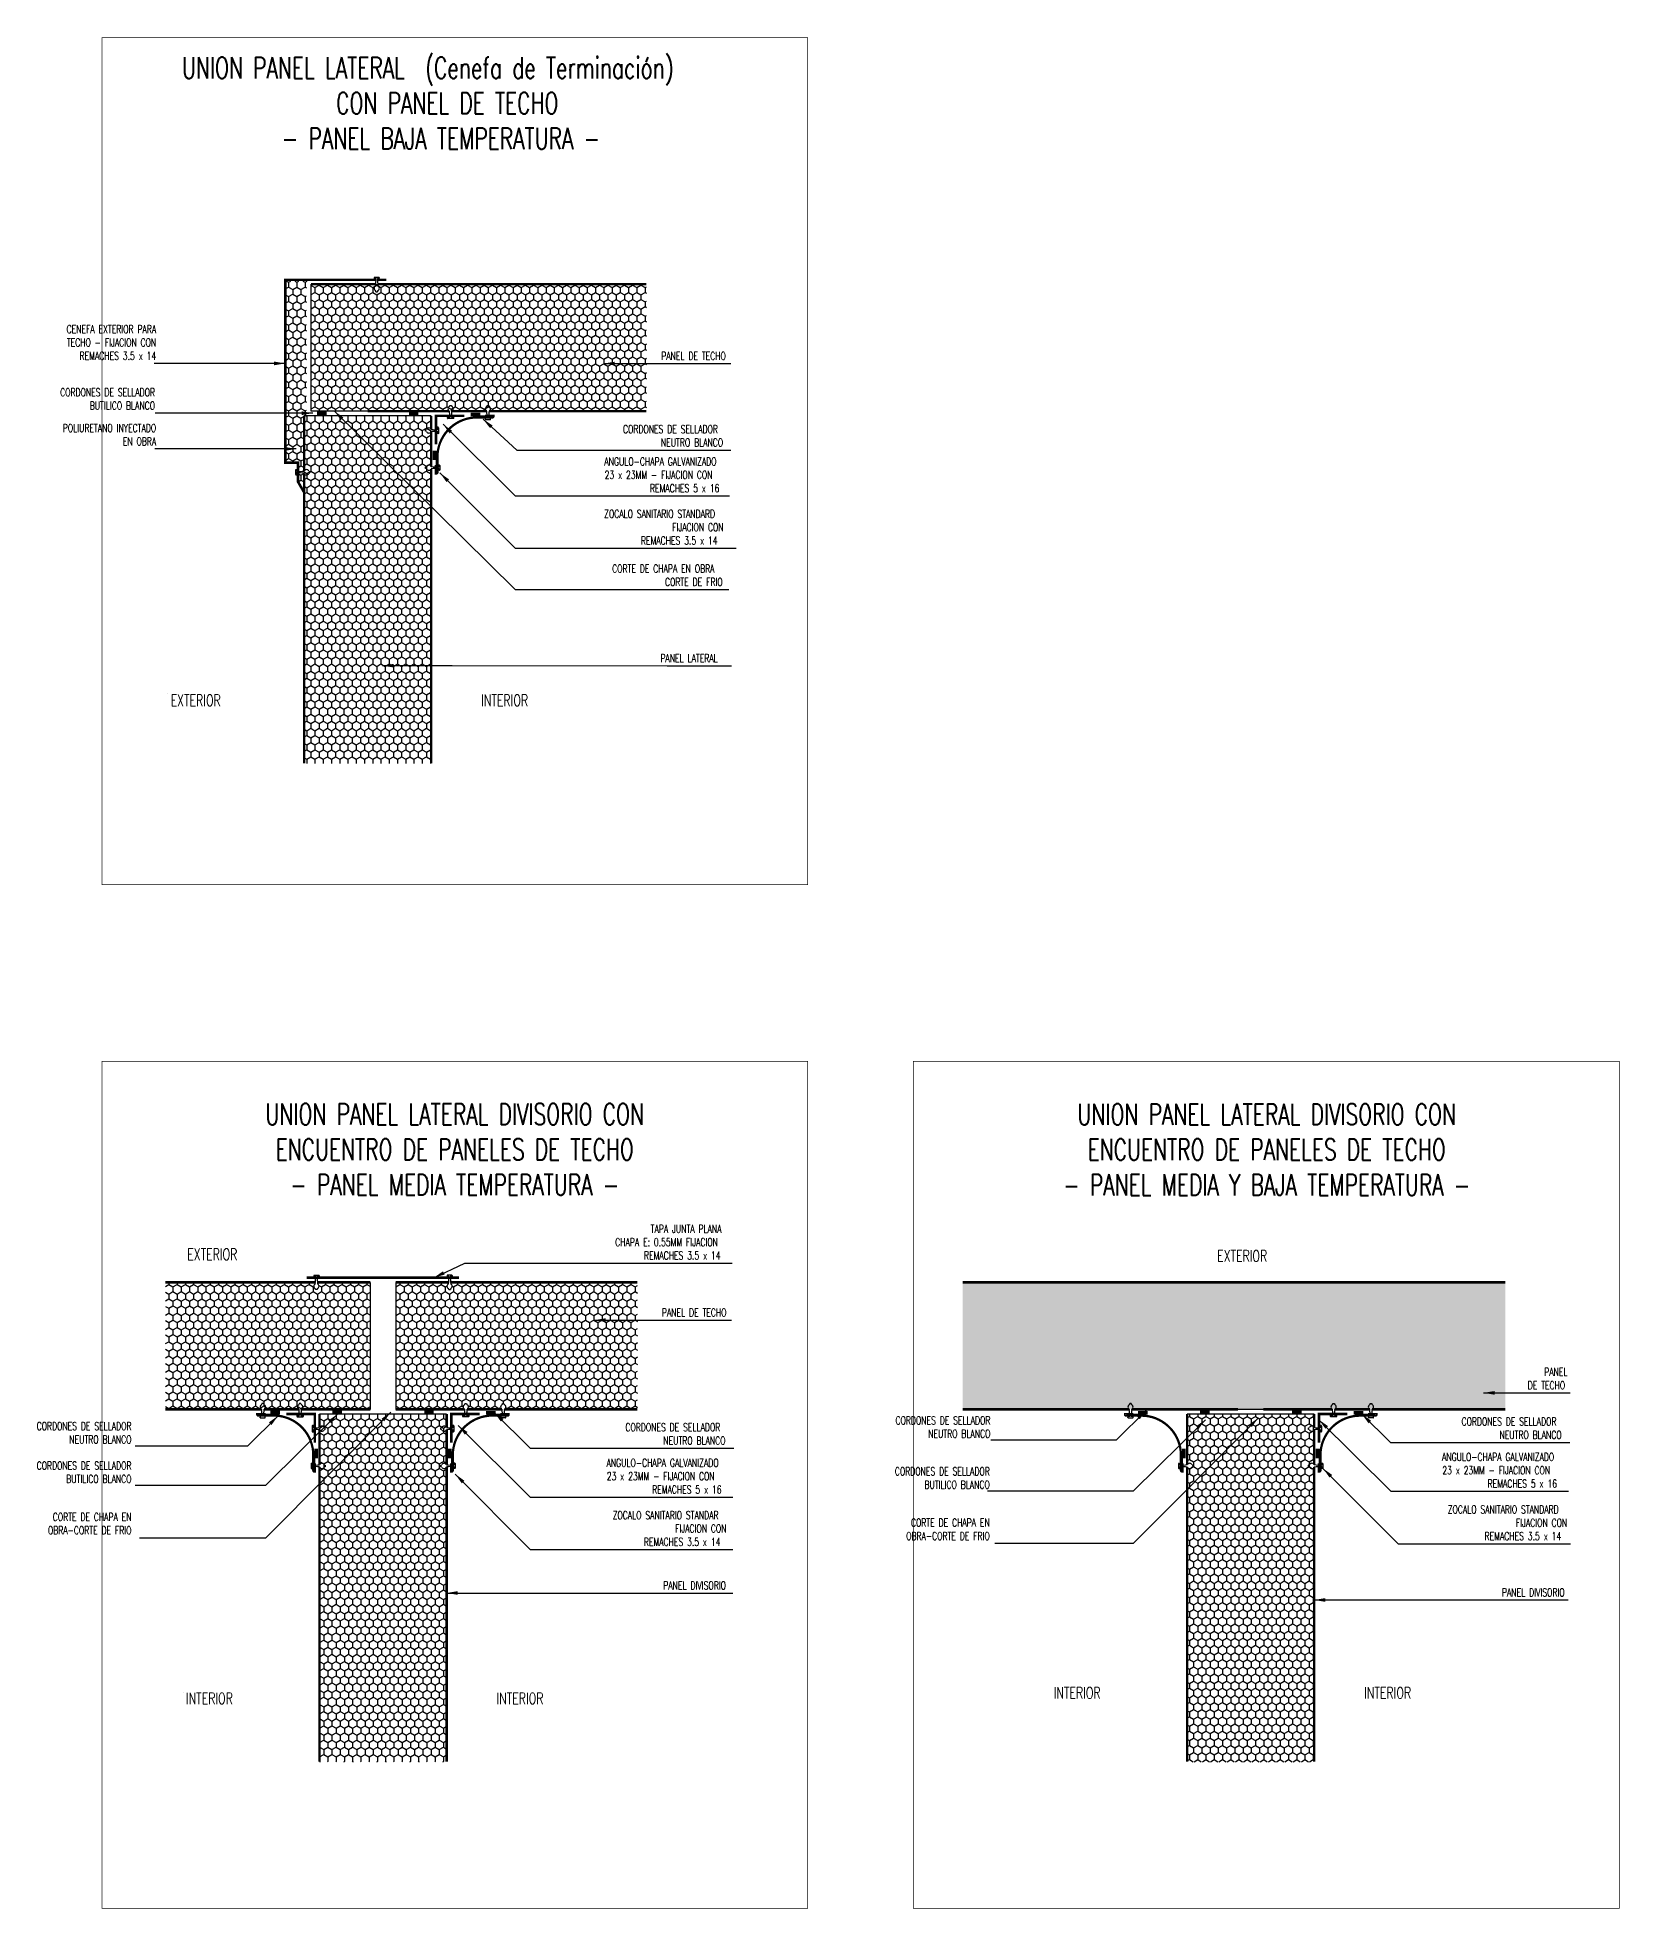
# Model space of a CAD drawing. Header units: millimetres. Extents: x -579 to 213, y -67 to 509.
# Drawn here: x -463.3 to -239.2, y -46.6 to 218.5 of the extents above; entities that cross this region are included whole.
import ezdxf

# ---------------------------------------------------------------- set-up
doc = ezdxf.new("R2010")
doc.units = ezdxf.units.MM
doc.header["$LTSCALE"] = 0.1
for name, color, linetype in [('D-01', 1, 'Continuous'), ('D-CUADRO', 252, 'Continuous'), ('D-GRIS', 252, 'Continuous'), ('D-TXT', 7, 'Continuous'), ('DC-AUXILIAR', 8, 'Continuous'), ('DC-TEXTO', 7, 'Continuous'), ('DC-VISTAS', 7, 'Continuous')]:
    doc.layers.add(name, color=color, linetype=linetype)
doc.styles.add('ROMANS', font='romans.shx', dxfattribs={"width": 0.7})
doc.dimstyles.new('FLECHAS-DET-1-5', dxfattribs={"dimscale": 0.035, "dimtxt": 180, "dimasz": 250, "dimexe": 50, "dimexo": 200, "dimgap": 80, "dimtad": 1, "dimdec": 3, "dimzin": 0, "dimdsep": 46, "dimtxsty": 'ROMANS', "dimblk1": 'OBLIQUE', "dimblk2": 'OBLIQUE', "dimsah": 1, "dimcen": 0.09, "dimdle": 20, "dimclrd": 256, "dimclre": 8, "dimclrt": 7, "dimadec": 0, "dimazin": 0, "dimtfac": 1, "dimtdec": 3, "dimtmove": 1, "dimatfit": 1, "dimfxl": 1, "dimtolj": 1, "dimtzin": 0, "dimarcsym": 0})
pattern_1 = [(270, (-3422.207, -568.2186), (3.2475952, -5.625), [3.75, -7.5]), (30, (-3422.207, -568.2186), (3.2475953, 5.625), [3.75, -7.5]), (330, (-3422.207, -568.2186), (6.4951905, -1e-08), [-7.5, 3.75])]
pattern_2 = [(270, (-1793.7957, -619.8055), (3.2475952, -5.625), [3.75, -7.5]), (30, (-1793.7957, -619.8055), (3.2475953, 5.625), [3.75, -7.5]), (330, (-1793.7957, -619.8055), (6.4951905, -1e-08), [-7.5, 3.75])]

# ---------------------------------------------------------------- blocks, each defined once
blk = doc.blocks.new('_OBLIQUE')
at = {"color": 0, "linetype": 'ByBlock'}
blk.add_line((-0.5, -0.5), (0.5, 0.5), dxfattribs=at)
blk = doc.blocks.new('DET 13')
at = {"layer": 'D-GRIS'}
h = blk.add_hatch(dxfattribs=at)
h.set_pattern_fill('HONEY', color=256, scale=30, angle=-90, style=0)
h.set_pattern_definition([(270, (-3965.5377, -581.931), (3.2475952, -5.625), [3.75, -7.5]), (30, (-3965.5377, -581.931), (3.2475953, 5.625), [3.75, -7.5]), (330, (-3965.5377, -581.931), (6.4951905, -1e-08), [-7.5, 3.75])])
h.paths.add_polyline_path([(426.3, -112.8), (-0.8, -112.8), (-0.8, -212.8), (426.3, -212.8)])
h = blk.add_hatch(dxfattribs=at)
h.set_pattern_fill('HONEY', color=256, scale=30, angle=-90, style=0)
h.set_pattern_definition([(270, (-1771.197, -621.572), (3.247595, -5.625), [3.75, -7.5]), (30, (-1771.197, -621.572), (3.2475953, 5.625), [3.75, -7.5]), (330, (-1771.197, -621.572), (6.4951905, -1e-08), [-7.5, 3.75])])
h.paths.add_polyline_path([(175.9, -490.1), (275.9, -490.1), (275.9, -216.5), (175.9, -216.5)])
at = {"layer": 'D-01'}
for p, q in [((275.9, -216.5), (175.9, -216.5)), ((235.9, -212.8), (215.9, -212.8))]:
    blk.add_line(p, q, dxfattribs=at)
for points, const_width in [([(422.4, -112.8), (-0.8, -112.8)], 2), ([(343.9, -112.8), (235.9, -112.8)], 2), ([(235.9, -112.8), (426.3, -112.8)], 2), ([(-0.8, -212.8), (130.4, -212.8)], 2), ([(132.2, -212.8), (215.9, -212.8)], 2), ([(144.9, -215.5), (137.3, -215.5)], 3), ([(175.9, -216.5), (175.9, -256.4)], 2), ([(186, -215), (193.5, -215)], 3), ([(290.2, -212.8), (235.9, -212.8)], 2), ([(265.9, -215), (258.3, -215)], 3), ([(275.9, -227), (275.9, -216.5)], 2), ([(302, -216.5), (279.6, -216.5), (279.6, -238.9)], 2), ([(319.7, -212.8), (292.1, -212.8)], 2), ([(307, -215.5), (314.6, -215.5)], 3), ([(426.3, -212.8), (321.5, -212.8)], 2), ([(275.9, -256.4), (275.9, -228.9)], 2), ([(173.3, -243.7), (173.3, -251.3)], 3), ([(278.6, -243.7), (278.6, -251.3)], 3), ([(175.9, -258.2), (175.9, -490.1)], 2), ([(275.9, -490.1), (275.9, -258.2)], 2)]:
    blk.add_lwpolyline(points, dxfattribs=dict(at, const_width=const_width))
at = {"layer": 'D-01', "const_width": 1.8}
for points in [[(171, -250.1), (171.6, -250.1), (171.6, -256.1), (172.2, -256.1), (172.2, -261.7), (171.9, -261.7, -0.414214), (171, -260.9), (171, -248.9, 0.414214), (139.8, -217.7), (127.8, -217.7, -0.414214), (127, -216.8), (127, -216.5), (132.6, -216.5), (132.6, -217.1), (138.6, -217.1), (138.6, -217.7)], [(280.8, -250.1), (280.2, -250.1), (280.2, -256.1), (279.6, -256.1), (279.6, -261.7), (280, -261.7, 0.414214), (280.8, -260.9), (280.8, -248.9, -0.414214), (312, -217.7), (324.1, -217.7, 0.414214), (324.9, -216.8), (324.9, -216.5), (319.2, -216.5), (319.2, -217.1), (313.2, -217.1), (313.2, -217.7)]]:
    blk.add_lwpolyline(points, format="xyb", dxfattribs=at)
at = {"layer": 'D-GRIS'}
for p, q in [((129.3, -219.3), (129.3, -218.8)), ((129.5, -218), (130.8, -218)), ((129.5, -219.5), (133.1, -219.5)), ((131.9, -208.2), (130.7, -208.2)), ((130.8, -217.5), (130.8, -218)), ((131.8, -217.5), (131.8, -218)), ((131.8, -218), (133.1, -218)), ((133.3, -219.3), (133.3, -218.8)), ((288.6, -218.3), (288.6, -217.7)), ((290.5, -217.5), (288.9, -217.5)), ((293.4, -218.6), (288.9, -218.6)), ((290.5, -208.2), (291.8, -208.2)), ((290.5, -216.8), (290.5, -217.5)), ((291.8, -216.8), (291.8, -217.5)), ((293.4, -217.5), (291.8, -217.5)), ((293.6, -218.3), (293.6, -217.7)), ((318.6, -219.3), (318.6, -218.8)), ((320.1, -218), (318.8, -218)), ((322.4, -219.5), (318.8, -219.5)), ((319.9, -208.2), (321.2, -208.2)), ((320.1, -217.5), (320.1, -218)), ((321.1, -217.5), (321.1, -218)), ((322.4, -218), (321.1, -218)), ((322.6, -219.3), (322.6, -218.8)), ((271.4, -228.6), (271.4, -227.3)), ((280, -227.3), (280.7, -227.3)), ((280, -228.6), (280.7, -228.6)), ((280.7, -225.7), (280.7, -227.3)), ((280.7, -228.6), (280.7, -230.2)), ((281.5, -225.5), (280.9, -225.5)), ((281.5, -230.5), (280.9, -230.5)), ((281.7, -225.7), (281.7, -230.2)), ((169.2, -255.5), (169.2, -259.1)), ((169.4, -255.3), (169.9, -255.3)), ((169.4, -259.3), (169.9, -259.3)), ((170.1, -255.5), (170.1, -256.8)), ((170.1, -257.8), (170.1, -259.1)), ((180.5, -257.9), (180.5, -256.6)), ((271.3, -257.9), (271.3, -256.6)), ((281.8, -255.5), (281.8, -256.8)), ((281.8, -257.8), (281.8, -259.1)), ((282.4, -255.3), (282, -255.3)), ((282.4, -259.3), (282, -259.3)), ((282.6, -255.5), (282.6, -259.1))]:
    blk.add_line(p, q, dxfattribs=at)
for centre, radius, start, end in [((131.4, -210.9), 2.12, 116.9584, 245.0766), ((129.5, -218.8), 0.2, 90, 180), ((129.5, -219.3), 0.2, 180, 270), ((129.5, -208.3), 1.22, 320.6972, 2.981), ((71.4, -219.9), 59.4, 1.8473, 6.8933), ((191.2, -219.9), 59.4, 173.1067, 178.1527), ((133.1, -208.3), 1.22, 177.019, 219.3028), ((131.2, -210.9), 2.12, 294.9234, 63.0416), ((133.1, -218.8), 0.2, 0, 90), ((133.1, -219.3), 0.2, 270, 360), ((288.9, -217.7), 0.25, 90, 180), ((288.9, -218.3), 0.25, 180, 270), ((291.2, -210.9), 2.12, 116.9584, 245.0766), ((289.3, -208.3), 1.22, 320.6972, 2.981), ((264.9, -216.5), 25.6, 359.2485, 8.4214), ((293, -208.3), 1.22, 177.019, 219.3028), ((323.7, -216.5), 31.9, 173.4458, 180.6406), ((291.1, -210.9), 2.12, 294.9234, 63.0416), ((293.4, -217.7), 0.25, 360, 90), ((293.4, -218.3), 0.25, 270, 360), ((320.6, -210.9), 2.12, 116.9584, 245.0766), ((318.8, -218.8), 0.2, 90, 180), ((318.8, -219.3), 0.2, 180, 270), ((318.7, -208.3), 1.22, 320.6972, 2.981), ((260.7, -219.9), 59.4, 1.8473, 6.8933), ((380.5, -219.9), 59.4, 173.1067, 178.1527), ((322.4, -208.3), 1.22, 177.019, 219.3028), ((320.5, -210.9), 2.12, 294.9234, 63.0416), ((322.4, -218.8), 0.2, 360, 90), ((322.4, -219.3), 0.2, 270, 360), ((271.4, -226.1), 1.22, 267.019, 309.3028), ((271.4, -229.8), 1.22, 50.6972, 92.981), ((274.1, -228), 2.12, 24.9234, 153.0416), ((274.1, -227.9), 2.12, 206.9584, 335.0766), ((279.7, -254.2), 25.6, 89.2485, 98.4214), ((279.7, -195.4), 31.9, 263.4458, 270.6406), ((280.9, -225.7), 0.25, 90, 180), ((280.9, -230.2), 0.25, 180, 270), ((281.5, -225.7), 0.25, 0, 90), ((281.5, -230.2), 0.25, 270, 0), ((169.4, -255.5), 0.2, 90, 180), ((169.4, -259.1), 0.2, 180, 270), ((169.9, -255.5), 0.2, 0, 90), ((169.9, -259.1), 0.2, 270, 360), ((169.5, -203.7), 53, 270.6775, 277.0449), ((169.4, -311.4), 53.6, 82.9697, 89.2717), ((177.8, -257.3), 2.12, 26.9584, 155.0766), ((177.8, -257.2), 2.12, 204.9234, 333.0416), ((180.5, -255.4), 1.22, 230.6972, 272.981), ((180.5, -259.1), 1.22, 87.019, 129.3028), ((271.4, -255.4), 1.22, 267.019, 309.3028), ((271.4, -259.1), 1.22, 50.6972, 92.981), ((274.1, -257.3), 2.12, 24.9234, 153.0416), ((274.1, -257.2), 2.12, 206.9584, 335.0766), ((282.4, -203.7), 53, 262.9551, 269.3225), ((282.5, -311.4), 53.6, 90.7283, 97.0303), ((282, -255.5), 0.2, 90, 180), ((282, -259.1), 0.2, 180, 270), ((282.4, -255.5), 0.2, 0, 90), ((282.4, -259.1), 0.2, 270, 0)]:
    blk.add_arc(centre, radius, start, end, dxfattribs=at)
at = {"layer": 'D-TXT', "style": 'ROMANS'}
for s, insert, char_height, attachment_point in [('EXTERIOR', (199.5, -87.5), 9, 1), ('\\pi-19.32;PANEL \\P\\pi-32.34;DE TECHO', (476.3, -197), 6.3, 7), ('CORDONES DE SELLADOR\\PNEUTRO BLANCO', (21, -226.7), 6.3, 6), ('\\pi-83.79;CORDONES DE SELLADOR\\P\\pi-53.97;NEUTRO BLANCO', (475.7, -236), 6.3, 7), ('\\pi-98.28;ANGULO-CHAPA GALVANIZADO\\P\\pi-98.07;23 x 23MM - FIJACION CON \\P\\pi-62.37;REMACHES 5 x 16', (474.8, -274.4), 6.3, 7), ('CORDONES DE SELLADOR\\PBUTILICO BLANCO', (20.5, -266.8), 6.3, 6), ('\\pi-97.86;ZOCALO SANITARIO STANDARD\\P\\pi-44.31;FIJACION CON \\P\\pi-68.88;REMACHES 3.5 x 14', (478.9, -315.7), 6.3, 7), ('CORTE DE CHAPA EN\\POBRA-CORTE DE FRIO', (20.5, -307.2), 6.3, 6), ('PANEL DIVISORIO', (423.7, -360), 6.3, 7), ('INTERIOR', (70.8, -431.4), 9, 1), ('INTERIOR', (315.2, -431.4), 9, 1)]:
    blk.add_mtext(s, dxfattribs=dict(at, insert=insert, char_height=char_height, attachment_point=attachment_point))
at = {"layer": 'D-01', "annotation_type": 0, "has_hookline": 1}
for points, hookline_direction, text_width in [([(409.1, -199.8), (444.6, -199.8)], 0, 32.3), ([(190.2, -220.9), (133.5, -277.2), (103.1, -277.2)], 1, 83.8), ([(143.8, -213.3), (119.9, -237.1), (105.6, -237.1)], 1, 83.8), ([(232, -219.4), (133.5, -318.4), (98.8, -318.4)], 1, 73.9), ([(279.6, -220.9), (336.3, -277.2), (377.4, -277.2)], 0, 98.3), ([(313.5, -216.6), (335.9, -238.8), (392.8, -238.8)], 0, 83.8), ([(282.8, -259.2), (341.9, -318.5), (379.3, -318.5)], 0, 97.9), ([(275.9, -362.8), (339, -362.8), (420.9, -362.8)], 0, 54.4)]:
    blk.add_leader(points, dimstyle='FLECHAS-DET-1-5', override={"dimgap": 80, "dimtad": 1}, dxfattribs=dict(at, hookline_direction=hookline_direction, text_width=text_width))
blk = doc.blocks.new('DETALLE 12')
at = {"layer": 'D-GRIS'}
h = blk.add_hatch(dxfattribs=at)
h.set_pattern_fill('HONEY', color=256, scale=30, angle=-90, style=0)
h.set_pattern_definition(pattern_1)
h.paths.add_polyline_path([(161.3, -214.3), (161.3, -114.3), (119.6, -114.3, 0.005239), (119.7, -115.4, -0.614684), (119.8, -119.1, 0.18662), (119.5, -120), (118.2, -120, 0.18662), (118, -119.1, -0.615141), (118, -115.4, 0.005288), (118.1, -114.3), (0, -114.3), (0, -214.3)])
h = blk.add_hatch(dxfattribs=at)
h.set_pattern_fill('HONEY', color=256, scale=30, angle=-90, style=0)
h.set_pattern_definition(pattern_1)
h.paths.add_polyline_path([(371.6, -114.3), (224.4, -114.3, 0.005288), (224.6, -115.4, -0.615141), (224.6, -119.1, 0.18662), (224.3, -120), (223.1, -120, 0.18662), (222.8, -119.1, -0.614684), (222.8, -115.4, 0.005239), (222.9, -114.3), (181.3, -114.3), (181.3, -214.3), (235.5, -214.3, -0.601012), (235.6, -210.5, 0.18662), (235.8, -209.7), (237.1, -209.7, 0.18662), (237.4, -210.5, -0.601012), (237.4, -214.3), (265, -214.3, -0.604849), (265, -210.5, 0.18662), (265.3, -209.7), (266.5, -209.7, 0.18662), (266.8, -210.5, -0.604849), (266.8, -214.3), (371.6, -214.3)])
h = blk.add_hatch(dxfattribs=at)
h.set_pattern_fill('HONEY', color=256, scale=30, angle=-90, style=0)
h.set_pattern_definition([(270, (-1825.8667, -623.0446), (3.247595, -5.625), [3.75, -7.5]), (30, (-1825.8667, -623.0446), (3.2475953, 5.625), [3.75, -7.5]), (330, (-1825.8667, -623.0446), (6.4951905, -1e-08), [-7.5, 3.75])])
h.paths.add_polyline_path([(121.3, -491.6), (221.3, -491.6), (221.3, -217.9), (121.3, -217.9)])
at = {"layer": 'D-01'}
for p, q in [((161.3, -214.3), (161.3, -114.3)), ((181.3, -114.3), (181.3, -214.3)), ((221.3, -218), (121.3, -218))]:
    blk.add_line(p, q, dxfattribs=at)
for points, const_width in [([(118.1, -114.3), (0, -114.3)], 2), ([(111.3, -110.6), (132, -110.6), (132, -110.6), (210.5, -110.6), (210.5, -110.6), (231.2, -110.6)], 2), ([(161.3, -114.3), (119.6, -114.3)], 2), ([(181.3, -114.3), (222.9, -114.3)], 2), ([(222.9, -114.3), (181.3, -114.3)], 2), ([(224.4, -114.3), (371.6, -114.3)], 2), ([(0, -214.3), (75.7, -214.3)], 2), ([(77.5, -214.3), (105.1, -214.3)], 2), ([(90.2, -216.9), (82.6, -216.9)], 3), ([(95.2, -217.9), (117.6, -217.9), (117.6, -240.4)], 2), ([(107, -214.3), (161.3, -214.3)], 2), ([(121.3, -217.9), (121.3, -228.4)], 2), ([(131.3, -216.3), (138.9, -216.3)], 3), ([(235.6, -214.3), (181.3, -214.3)], 2), ([(211.2, -216.3), (203.7, -216.3)], 3), ([(221.3, -228.4), (221.3, -217.9)], 2), ([(247.3, -217.9), (225, -217.9), (225, -240.4)], 2), ([(265, -214.3), (237.4, -214.3)], 2), ([(252.3, -217), (259.9, -217)], 3), ([(371.6, -214.3), (266.8, -214.3)], 2), ([(121.3, -230.3), (121.3, -257.8)], 2), ([(221.3, -257.8), (221.3, -230.3)], 2), ([(118.6, -245.2), (118.6, -252.8)], 3), ([(223.9, -245.2), (223.9, -252.8)], 3), ([(121.3, -259.6), (121.3, -491.6)], 2), ([(221.3, -491.6), (221.3, -259.6)], 2)]:
    blk.add_lwpolyline(points, dxfattribs=dict(at, const_width=const_width))
at = {"layer": 'D-01', "const_width": 1.8}
for points in [[(116.4, -251.5), (117, -251.5), (117, -257.5), (117.6, -257.5), (117.6, -263.2), (117.2, -263.2, -0.414214), (116.4, -262.4), (116.4, -250.3, 0.414214), (85.2, -219.1), (73.1, -219.1, -0.414214), (72.3, -218.3), (72.3, -217.9), (78, -217.9), (78, -218.5), (84, -218.5), (84, -219.1)], [(226.2, -251.5), (225.6, -251.5), (225.6, -257.5), (225, -257.5), (225, -263.2), (225.3, -263.2, 0.414214), (226.2, -262.4), (226.2, -250.3, -0.414214), (257.4, -219.1), (269.4, -219.1, 0.414214), (270.2, -218.3), (270.2, -217.9), (264.6, -217.9), (264.6, -218.5), (258.6, -218.5), (258.6, -219.1)]]:
    blk.add_lwpolyline(points, format="xyb", dxfattribs=at)
at = {"layer": 'D-GRIS'}
for p, q in [((116.9, -108.9), (116.9, -109.4)), ((117.1, -108.7), (120.7, -108.7)), ((117.1, -109.6), (118.4, -109.6)), ((119.4, -109.6), (120.7, -109.6)), ((120.9, -108.9), (120.9, -109.4)), ((221.7, -108.9), (221.7, -109.4)), ((225.5, -108.7), (221.9, -108.7)), ((223.2, -109.6), (221.9, -109.6)), ((225.5, -109.6), (224.2, -109.6)), ((225.7, -108.9), (225.7, -109.4)), ((119.5, -120), (118.2, -120)), ((223.1, -120), (224.3, -120)), ((74.6, -220.8), (74.6, -220.3)), ((74.8, -219.4), (76.1, -219.4)), ((77.3, -209.7), (76, -209.7)), ((76.1, -218.9), (76.1, -219.4)), ((77.1, -218.9), (77.1, -219.4)), ((77.1, -219.4), (78.4, -219.4)), ((78.6, -220.8), (78.6, -220.3)), ((103.6, -219.8), (103.6, -219.2)), ((103.8, -219), (105.4, -219)), ((103.8, -220), (108.3, -220)), ((106.7, -209.7), (105.4, -209.7)), ((105.4, -218.3), (105.4, -219)), ((106.7, -218.3), (106.7, -219)), ((106.7, -219), (108.3, -219)), ((108.6, -219.8), (108.6, -219.2)), ((234, -219.8), (234, -219.2)), ((235.8, -219), (234.2, -219)), ((238.7, -220), (234.2, -220)), ((235.8, -209.7), (237.1, -209.7)), ((235.8, -218.3), (235.8, -219)), ((237.1, -218.3), (237.1, -219)), ((238.7, -219), (237.1, -219)), ((239, -219.8), (239, -219.2)), ((263.9, -220.8), (263.9, -220.3)), ((265.4, -219.4), (264.1, -219.4)), ((265.3, -209.7), (266.5, -209.7)), ((265.4, -218.9), (265.4, -219.4)), ((266.4, -218.9), (266.4, -219.4)), ((267.7, -219.4), (266.4, -219.4)), ((267.9, -220.8), (267.9, -220.3)), ((74.8, -221), (78.4, -221)), ((115.5, -227.2), (115.5, -231.7)), ((115.7, -226.9), (116.3, -226.9)), ((116.5, -227.2), (116.5, -228.8)), ((117.2, -228.8), (116.5, -228.8)), ((116.5, -230.1), (116.5, -231.7)), ((117.2, -230.1), (116.5, -230.1)), ((125.8, -230.1), (125.8, -228.8)), ((216.7, -230.1), (216.7, -228.8)), ((225.3, -228.8), (226, -228.8)), ((225.3, -230.1), (226, -230.1)), ((226, -227.2), (226, -228.8)), ((226, -230.1), (226, -231.7)), ((226.8, -226.9), (226.2, -226.9)), ((226.8, -231.9), (226.2, -231.9)), ((227.1, -227.2), (227.1, -231.7)), ((267.7, -221), (264.1, -221)), ((114.6, -256.9), (114.6, -260.5)), ((114.8, -256.7), (115.2, -256.7)), ((114.8, -260.7), (115.2, -260.7)), ((115.4, -256.9), (115.4, -258.2)), ((115.4, -259.2), (115.4, -260.5)), ((125.9, -259.4), (125.9, -258.1)), ((216.7, -259.4), (216.7, -258.1)), ((227.1, -256.9), (227.1, -258.2)), ((227.1, -259.2), (227.1, -260.5)), ((227.8, -256.7), (227.3, -256.7)), ((228, -256.9), (228, -260.5))]:
    blk.add_line(p, q, dxfattribs=at)
for centre, radius, start, end in [((118.9, -117.3), 2.12, 114.9234, 243.0416), ((117.1, -108.9), 0.2, 90, 180), ((117.1, -109.4), 0.2, 180, 270), ((65.3, -108.9), 53, 352.9551, 359.3225), ((173, -108.9), 53.6, 180.7283, 187.0303), ((118.8, -117.3), 2.12, 296.9584, 65.0766), ((120.7, -108.9), 0.2, 0, 90), ((120.7, -109.4), 0.2, 270, 360), ((223.7, -117.3), 2.12, 114.9234, 243.0416), ((221.9, -108.9), 0.2, 90, 180), ((221.9, -109.4), 0.2, 180, 270), ((169.6, -108.9), 53.6, 352.9697, 359.2717), ((277.2, -108.9), 53, 180.6775, 187.0449), ((223.6, -117.3), 2.12, 296.9584, 65.0766), ((225.5, -108.9), 0.2, 0, 90), ((225.5, -109.4), 0.2, 270, 0), ((117, -119.9), 1.22, 357.019, 39.3028), ((120.7, -119.9), 1.22, 140.6972, 182.981), ((221.8, -119.9), 1.22, 357.019, 39.3028), ((225.5, -119.9), 1.22, 140.6972, 182.981), ((76.7, -212.4), 2.12, 116.9584, 245.0766), ((74.8, -220.3), 0.2, 90, 180), ((74.8, -220.8), 0.2, 180, 270), ((74.8, -209.7), 1.22, 320.6972, 2.981), ((16.7, -221.4), 59.4, 1.8473, 6.8933), ((136.5, -221.4), 59.4, 173.1067, 178.1527), ((78.5, -209.7), 1.22, 177.019, 219.3028), ((76.6, -212.4), 2.12, 294.9234, 63.0416), ((78.4, -220.3), 0.2, 0, 90), ((78.4, -220.8), 0.2, 270, 360), ((103.8, -219.2), 0.25, 90, 180), ((103.8, -219.8), 0.25, 180, 270), ((106.1, -212.4), 2.12, 116.9584, 245.0766), ((104.2, -209.7), 1.22, 320.6972, 2.981), ((73.5, -218), 31.9, 359.3594, 6.5542), ((107.9, -209.7), 1.22, 177.019, 219.3028), ((132.3, -218), 25.6, 171.5786, 180.7515), ((106, -212.4), 2.12, 294.9234, 63.0416), ((108.3, -219.2), 0.25, 0, 90), ((108.3, -219.8), 0.25, 270, 360), ((234.2, -219.2), 0.25, 90, 180), ((234.2, -219.8), 0.25, 180, 270), ((236.5, -212.4), 2.12, 116.9584, 245.0766), ((234.6, -209.7), 1.22, 320.6972, 2.981), ((210.2, -218), 25.6, 359.2485, 8.4214), ((238.3, -209.7), 1.22, 177.019, 219.3028), ((269, -218), 31.9, 173.4458, 180.6406), ((236.4, -212.4), 2.12, 294.9234, 63.0416), ((238.7, -219.2), 0.25, 360, 90), ((238.7, -219.8), 0.25, 270, 360), ((266, -212.4), 2.12, 116.9584, 245.0766), ((264.1, -220.3), 0.2, 90, 180), ((264.1, -220.8), 0.2, 180, 270), ((264.1, -209.7), 1.22, 320.6972, 2.981), ((206, -221.4), 59.4, 1.8473, 6.8933), ((325.8, -221.4), 59.4, 173.1067, 178.1527), ((267.7, -209.7), 1.22, 177.019, 219.3028), ((265.8, -212.4), 2.12, 294.9234, 63.0416), ((267.7, -220.3), 0.2, 360, 90), ((267.7, -220.8), 0.2, 270, 360), ((115.7, -227.2), 0.25, 90, 180), ((116.3, -227.2), 0.25, 0, 90), ((117.5, -196.9), 31.9, 269.3594, 276.5542), ((117.5, -255.7), 25.6, 81.5786, 90.7515), ((123.1, -229.5), 2.12, 26.9584, 155.0766), ((123.1, -229.4), 2.12, 204.9234, 333.0416), ((125.8, -227.6), 1.22, 230.6972, 272.981), ((125.8, -231.3), 1.22, 87.019, 129.3028), ((216.8, -227.6), 1.22, 267.019, 309.3028), ((216.8, -231.3), 1.22, 50.6972, 92.981), ((219.4, -229.5), 2.12, 24.9234, 153.0416), ((219.4, -229.4), 2.12, 206.9584, 335.0766), ((225, -255.7), 25.6, 89.2485, 98.4214), ((225, -196.9), 31.9, 263.4458, 270.6406), ((226.2, -227.2), 0.25, 90, 180), ((226.2, -231.7), 0.25, 180, 270), ((226.8, -227.2), 0.25, 0, 90), ((226.8, -231.7), 0.25, 270, 0), ((114.8, -256.9), 0.2, 90, 180), ((114.8, -260.5), 0.2, 180, 270), ((115.2, -256.9), 0.2, 0, 90), ((115.2, -260.5), 0.2, 270, 360), ((114.8, -205.2), 53, 270.6775, 277.0449), ((114.7, -312.8), 53.6, 82.9697, 89.2717), ((123.1, -258.8), 2.12, 26.9584, 155.0766), ((123.1, -258.7), 2.12, 204.9234, 333.0416), ((125.8, -256.9), 1.22, 230.6972, 272.981), ((125.8, -260.6), 1.22, 87.019, 129.3028), ((216.7, -256.9), 1.22, 267.019, 309.3028), ((216.7, -260.6), 1.22, 50.6972, 92.981), ((219.4, -258.8), 2.12, 24.9234, 153.0416), ((227.7, -205.2), 53, 262.9551, 269.3225), ((227.8, -312.8), 53.6, 90.7283, 97.0303), ((227.3, -256.9), 0.2, 90, 180), ((227.8, -256.9), 0.2, 0, 90)]:
    blk.add_arc(centre, radius, start, end, dxfattribs=at)
at = {"layer": 'DC-TEXTO', "color": 2}
blk.add_line((13.9, -436.8), (13.9, -436.8), dxfattribs=at)
at = {"layer": 'DC-VISTAS'}
for p, q in [((115.7, -231.9), (116.3, -231.9)), ((227.8, -260.7), (227.3, -260.7))]:
    blk.add_line(p, q, dxfattribs=at)
at = {"layer": 'DC-VISTAS', "const_width": 2}
blk.add_lwpolyline([(289.2, -114.3), (224.4, -114.3)], dxfattribs=at)
at = {"layer": 'DC-VISTAS'}
for centre, radius, start, end in [((115.7, -231.7), 0.25, 180, 270), ((116.3, -231.7), 0.25, 270, 0), ((219.4, -258.7), 2.12, 206.9584, 335.0766), ((227.3, -260.5), 0.2, 180, 270), ((227.8, -260.5), 0.2, 270, 0)]:
    blk.add_arc(centre, radius, start, end, dxfattribs=at)
at = {"layer": 'D-TXT', "style": 'ROMANS'}
for s, insert, char_height, attachment_point in [('\\pi-63.63;TAPA JUNTA PLANA\\P\\pi-91.56;CHAPA E: 0.55MM FIJACION\\P\\pi-68.88;REMACHES 3.5 x 14', (445.6, -96.3), 6.3, 7), ('EXTERIOR', (17.2, -87.7), 9, 1), ('PANEL DE TECHO', (390.8, -141.2), 6.3, 7), ('CORDONES DE SELLADOR\\PNEUTRO BLANCO', (-26.7, -232.7), 6.3, 6), ('\\pi-83.79;CORDONES DE SELLADOR\\P\\pi-53.97;NEUTRO BLANCO', (445.9, -242), 6.3, 7), ('CORDONES DE SELLADOR\\PBUTILICO BLANCO', (-26.7, -263.8), 6.3, 6), ('\\pi-98.28;ANGULO-CHAPA GALVANIZADO\\P\\pi-98.07;23 x 23MM - FIJACION CON \\P\\pi-62.37;REMACHES 5 x 16', (445.5, -280.5), 6.3, 7), ('\\pi-93.45;ZOCALO SANITARIO STANDAR\\P\\pi-44.31;FIJACION CON \\P\\pi-68.88;REMACHES 3.5 x 14', (445.5, -321.7), 6.3, 7), ('CORTE DE CHAPA EN\\POBRA-CORTE DE FRIO', (-26.7, -304.2), 6.3, 6), ('PANEL DIVISORIO', (391.9, -356), 6.3, 7), ('INTERIOR', (16.1, -437.3), 9, 1), ('INTERIOR', (260.6, -437.3), 9, 1)]:
    blk.add_mtext(s, dxfattribs=dict(at, insert=insert, char_height=char_height, attachment_point=attachment_point))
at = {"layer": 'D-01', "annotation_type": 0, "has_hookline": 1}
for points, hookline_direction, text_width in [([(211.2, -110.6), (235.6, -99.1), (354.1, -99.1)], 0, 91.6), ([(337.8, -144), (388, -144)], 0, 57.1), ([(135.5, -217.9), (78.8, -274.3), (60.4, -274.3)], 1, 83.8), ([(88.7, -219.3), (64.7, -243.2), (60.4, -243.2)], 1, 83.8), ([(177.3, -216.5), (78.8, -315.5), (54.1, -315.5)], 1, 73.9), ([(258.9, -216.7), (287.2, -244.8), (363.2, -244.8)], 0, 83.8), ([(230.5, -226.9), (287.2, -283.3), (347.8, -283.3)], 0, 98.3), ([(228.1, -265.2), (287.2, -324.5), (352.6, -324.5)], 0, 93.5)]:
    blk.add_leader(points, dimstyle='FLECHAS-DET-1-5', override={"dimgap": 80, "dimtad": 1}, dxfattribs=dict(at, hookline_direction=hookline_direction, text_width=text_width))
at = {"layer": 'D-01', "annotation_type": 0, "has_hookline": 1, "hookline_direction": 0, "text_width": 54.4}
blk.add_leader([(221.3, -358.8), (276.3, -358.8), (391.8, -358.8)], dimstyle='FLECHAS-DET-1-5', dxfattribs=at)
blk = doc.blocks.new('DETALLE7')
at = {"layer": 'D-GRIS'}
h = blk.add_hatch(dxfattribs=at)
h.set_pattern_fill('HONEY', color=256, scale=30, angle=-90, style=0)
h.set_pattern_definition([(270, (-1795.0946, -581.9064), (3.247595, -5.625), [3.75, -7.5]), (30, (-1795.0946, -581.9064), (3.2475953, 5.625), [3.75, -7.5]), (330, (-1795.0946, -581.9064), (6.4951905, -1e-08), [-7.5, 3.75])])
h.paths.add_polyline_path([(158.8, -112.1), (155.1, -112.1), (155.1, -108.6), (158.8, -108.6)])
h.paths.add_polyline_path([(155.1, -108.6), (139.4, -108.6), (139.4, -250.6), (149.4, -250.6), (149.4, -266.2), (152.3, -271.3), (152.3, -214.7), (155.1, -214.7)])
h = blk.add_hatch(dxfattribs=at)
h.set_pattern_fill('HONEY', color=256, scale=30, angle=-90, style=0)
h.set_pattern_definition(pattern_2)
h.paths.add_polyline_path([(158.8, -111), (422.7, -111), (422.7, -211), (158.8, -211)])
h = blk.add_hatch(dxfattribs=at)
h.set_pattern_fill('HONEY', color=256, scale=30, angle=-90, style=0)
h.set_pattern_definition(pattern_2)
h.paths.add_polyline_path([(153.3, -488.3), (253.3, -488.3), (253.3, -214.7), (153.3, -214.7)])
at = {"layer": 'D-01'}
blk.add_line((158.8, -211), (158.8, -111), dxfattribs=at)
for points, const_width in [([(148.4, -258.5), (148.4, -251.6), (138.4, -251.6), (138.4, -107.6), (209.9, -107.6)], 2), ([(158.8, -111), (209.7, -111)], 2), ([(210.9, -107.6), (217.9, -107.6)], 2), ([(211.2, -111), (422.7, -111)], 2), ([(153.3, -214.5), (153.3, -258)], 2), ([(163.4, -212.9), (170.9, -212.9)], 3), ([(203.3, -211), (267.6, -211)], 2), ([(243.3, -213.2), (235.7, -213.2)], 3), ([(253.3, -225.2), (253.3, -214.7)], 2), ([(279.4, -214.7), (257, -214.7), (257, -237.1)], 2), ([(269.5, -211), (297.1, -211)], 2), ([(284.4, -213.6), (292, -213.6)], 3), ([(298.9, -211), (422.7, -211)], 2), ([(253.3, -254.6), (253.3, -227.1)], 2), ([(256, -242), (256, -249.5)], 3), ([(153.3, -275), (148.4, -266.5), (148.4, -259.5)], 2), ([(153.3, -260.1), (153.3, -488.3)], 2), ([(253.3, -488.3), (253.3, -256.4)], 2)]:
    blk.add_lwpolyline(points, dxfattribs=dict(at, const_width=const_width))
at = {"layer": 'D-01', "const_width": 1.8}
blk.add_lwpolyline([(258.2, -248.3), (257.6, -248.3), (257.6, -254.3), (257, -254.3), (257, -260), (257.4, -260, 0.414214), (258.2, -259.1), (258.2, -247.1, -0.414214), (289.4, -215.9), (301.5, -215.9, 0.414214), (302.3, -215.1), (302.3, -214.7), (296.6, -214.7), (296.6, -215.3), (290.6, -215.3), (290.6, -215.9)], format="xyb", dxfattribs=at)
at = {"layer": 'D-GRIS'}
for p, q in [((208.4, -105.9), (208.4, -106.3)), ((212.2, -105.7), (208.6, -105.7)), ((209.9, -106.5), (208.6, -106.5)), ((209.8, -117), (211, -117)), ((212.2, -106.5), (210.9, -106.5)), ((212.4, -105.9), (212.4, -106.3)), ((266, -216.5), (266, -216)), ((267.9, -215.7), (266.3, -215.7)), ((270.8, -216.8), (266.3, -216.8)), ((267.9, -206.4), (269.2, -206.4)), ((267.9, -215.1), (267.9, -215.7)), ((269.2, -215.1), (269.2, -215.7)), ((270.8, -215.7), (269.2, -215.7)), ((271, -216.5), (271, -216)), ((296, -217.5), (296, -217.1)), ((297.5, -216.2), (296.2, -216.2)), ((299.8, -217.7), (296.2, -217.7)), ((297.3, -206.4), (298.6, -206.4)), ((297.5, -215.7), (297.5, -216.2)), ((298.5, -215.7), (298.5, -216.2)), ((299.8, -216.2), (298.5, -216.2)), ((300, -217.5), (300, -217.1)), ((248.8, -226.8), (248.8, -225.6)), ((257.4, -225.6), (258.1, -225.6)), ((257.4, -226.8), (258.1, -226.8)), ((258.1, -224), (258.1, -225.6)), ((258.1, -226.8), (258.1, -228.5)), ((258.9, -223.7), (258.3, -223.7)), ((258.9, -228.7), (258.3, -228.7)), ((259.1, -224), (259.1, -228.5)), ((146.6, -257.2), (146.6, -260.8)), ((146.8, -257), (147.2, -257)), ((146.8, -261), (147.2, -261)), ((147.4, -257.2), (147.4, -258.5)), ((147.4, -259.5), (147.4, -260.8)), ((157.9, -259.6), (157.9, -258.4)), ((248.7, -256.1), (248.7, -254.9)), ((259.2, -253.7), (259.2, -255)), ((259.2, -256), (259.2, -257.3)), ((259.8, -253.5), (259.4, -253.5)), ((259.8, -257.5), (259.4, -257.5)), ((260, -253.7), (260, -257.3))]:
    blk.add_line(p, q, dxfattribs=at)
for centre, radius, start, end in [((208.6, -105.9), 0.2, 90, 180), ((208.6, -106.3), 0.2, 180, 270), ((210.5, -114.2), 2.12, 114.9234, 243.0416), ((156.3, -105.9), 53.6, 352.9697, 359.2717), ((208.6, -116.9), 1.22, 357.019, 39.3028), ((264, -105.9), 53, 180.6775, 187.0449), ((212.3, -116.9), 1.22, 140.6972, 182.981), ((210.4, -114.2), 2.12, 296.9584, 65.0766), ((212.2, -105.9), 0.2, 0, 90), ((212.2, -106.3), 0.2, 270, 0), ((266.3, -216), 0.25, 90, 180), ((266.3, -216.5), 0.25, 180, 270), ((268.6, -209.2), 2.12, 116.9584, 245.0766), ((266.7, -206.5), 1.22, 320.6972, 2.981), ((242.3, -214.7), 25.6, 359.2485, 8.4214), ((270.4, -206.5), 1.22, 177.019, 219.3028), ((301.1, -214.7), 31.9, 173.4458, 180.6406), ((268.5, -209.2), 2.12, 294.9234, 63.0416), ((270.8, -216), 0.25, 360, 90), ((270.8, -216.5), 0.25, 270, 360), ((298, -209.2), 2.12, 116.9584, 245.0766), ((296.2, -217.1), 0.2, 90, 180), ((296.2, -217.5), 0.2, 180, 270), ((296.1, -206.5), 1.22, 320.6972, 2.981), ((238.1, -218.1), 59.4, 1.8473, 6.8933), ((357.9, -218.1), 59.4, 173.1067, 178.1527), ((299.8, -206.5), 1.22, 177.019, 219.3028), ((297.9, -209.2), 2.12, 294.9234, 63.0416), ((299.8, -217.1), 0.2, 360, 90), ((299.8, -217.5), 0.2, 270, 360), ((248.8, -224.4), 1.22, 267.019, 309.3028), ((248.8, -228), 1.22, 50.6972, 92.981), ((251.5, -226.3), 2.12, 24.9234, 153.0416), ((251.5, -226.1), 2.12, 206.9584, 335.0766), ((257.1, -252.5), 25.6, 89.2485, 98.4214), ((257.1, -193.7), 31.9, 263.4458, 270.6406), ((258.3, -224), 0.25, 90, 180), ((258.3, -228.5), 0.25, 180, 270), ((258.9, -224), 0.25, 0, 90), ((258.9, -228.5), 0.25, 270, 0), ((146.8, -257.2), 0.2, 90, 180), ((146.8, -260.8), 0.2, 180, 270), ((147.2, -257.2), 0.2, 0, 90), ((147.2, -260.8), 0.2, 270, 360), ((146.8, -205.5), 53, 270.6775, 277.0449), ((146.7, -313.1), 53.6, 82.9697, 89.2717), ((155.1, -259.1), 2.12, 26.9584, 155.0766), ((155.1, -259), 2.12, 204.9234, 333.0416), ((157.8, -257.2), 1.22, 230.6972, 272.981), ((157.8, -260.9), 1.22, 87.019, 129.3028), ((248.8, -253.7), 1.22, 267.019, 309.3028), ((248.8, -257.3), 1.22, 50.6972, 92.981), ((251.5, -255.6), 2.12, 24.9234, 153.0416), ((251.5, -255.4), 2.12, 206.9584, 335.0766), ((259.8, -202), 53, 262.9551, 269.3225), ((259.9, -309.6), 53.6, 90.7283, 97.0303), ((259.4, -253.7), 0.2, 90, 180), ((259.4, -257.3), 0.2, 180, 270), ((259.8, -253.7), 0.2, 0, 90), ((259.8, -257.3), 0.2, 270, 0)]:
    blk.add_arc(centre, radius, start, end, dxfattribs=at)
at = {"layer": 'DC-AUXILIAR'}
for p, q in [((253.3, -214.7), (153.3, -214.7)), ((203.3, -211), (158.8, -211))]:
    blk.add_line(p, q, dxfattribs=at)
at = {"layer": 'DC-TEXTO', "color": 2}
blk.add_line((46, -433.5), (46, -433.5), dxfattribs=at)
at = {"layer": 'D-TXT', "style": 'ROMANS'}
for s, insert, char_height, attachment_point in [('CENEFA EXTERIOR PARA\\PTECHO - FIJACION CON\\PREMACHES 3.5 x 14', (36.8, -170.6), 6.3, 9), ('PANEL DE TECHO', (434.4, -170.7), 6.3, 7), ('CORDONES DE SELLADOR\\PBUTILICO BLANCO', (35.9, -209.8), 6.3, 9), ('POLIURETANO INYECTADO \\PEN OBRA', (36.8, -237.9), 6.3, 9), ('\\pi-83.79;CORDONES DE SELLADOR\\P\\pi-53.97;NEUTRO BLANCO', (488.1, -238.8), 6.3, 7), ('\\pi-98.28;ANGULO-CHAPA GALVANIZADO\\P\\pi-98.07;23 x 23MM - FIJACION CON \\P\\pi-62.37;REMACHES 5 x 16', (487.9, -274.8), 6.3, 7), ('\\pi-97.86;ZOCALO SANITARIO STANDARD\\P\\pi-44.31;FIJACION CON \\P\\pi-68.88;REMACHES 3.5 x 14', (487.3, -316), 6.3, 7), ('\\pi-92.82;CORTE DE CHAPA EN OBRA\\P\\pi-51.24;CORTE DE FRIO', (488.6, -348.6), 6.3, 7), ('PANEL LATERAL', (433.7, -408.6), 6.3, 7), ('EXTERIOR', (48.2, -434.1), 9, 1), ('INTERIOR', (292.6, -434.1), 9, 1)]:
    blk.add_mtext(s, dxfattribs=dict(at, insert=insert, char_height=char_height, attachment_point=attachment_point))
at = {"layer": 'D-01', "annotation_type": 0, "has_hookline": 1}
for points, hookline_direction, text_width in [([(138.4, -173.4), (115.9, -173.4)], 1, 80.2), ([(389.1, -173.5), (431.6, -173.5)], 0, 57.1), ([(160.2, -212.6), (120.4, -212.6)], 1, 83.8), ([(176.9, -210.8), (319.3, -351.4), (394.3, -351.4)], 0, 92.8), ([(294.2, -217.4), (320.6, -241.6), (404.9, -241.6)], 0, 83.8), ([(262.6, -221.3), (319.3, -277.6), (389.3, -277.6)], 0, 98.3), ([(147, -240.7), (117.5, -240.7)], 1, 81.3), ([(260.2, -259.6), (319.3, -318.8), (394.9, -318.8)], 0, 97.9), ([(215, -411.3), (269.8, -411.3), (439.1, -411.4)], 0, 50.2)]:
    blk.add_leader(points, dimstyle='FLECHAS-DET-1-5', override={"dimgap": 80, "dimtad": 1}, dxfattribs=dict(at, hookline_direction=hookline_direction, text_width=text_width))

msp = doc.modelspace()

# ---------------------------------------------------------------- linework, layer by layer
at = {"layer": 'D-CUADRO', "const_width": 0.1}
for points in [[(-454.21, 218.467), (-354.21, 218.467), (-354.21, 98.467), (-454.21, 98.467), (-454.21, 218.467)], [(-454.21, 73.467), (-354.21, 73.467), (-354.21, -46.533), (-454.21, -46.533), (-454.21, 73.467)], [(-339.21, 73.467), (-239.21, 73.467), (-239.21, -46.533), (-339.21, -46.533), (-339.21, 73.467)]]:
    msp.add_lwpolyline(points, dxfattribs=at)
at = {"layer": 'D-CUADRO', "const_width": 0.008}
msp.add_lwpolyline([(-454.21, 218.467), (-354.21, 218.467), (-354.21, 98.467), (-454.21, 98.467)], close=True, dxfattribs=at)

# ---------------------------------------------------------------- block references
for name, p, xscale, yscale, zscale in [('DETALLE7', (-453.139, 203.544), 0.1799999999998368, 0.1799999999998368, 0.1799999999998368), ('DETALLE 12', (-445.202, 62.708, 0.002), 0.1799999999998368, 0.1799999999998368, 0.1799999999998368), ('DET 13', (-332.092, 62.443, 0.002), 0.1799999999998358, 0.1799999999998358, 0.1799999999998358)]:
    msp.add_blockref(name, p, dxfattribs=dict(xscale=xscale, yscale=yscale, zscale=zscale))

# ---------------------------------------------------------------- texts
at = {"layer": 'D-TXT', "char_height": 3, "style": 'ROMANS'}
for s, insert, width, attachment_point in [('\\pi21.711;UNION PANEL LATERAL  (Cenefa de Terminación)\\P\\pi43.561;CON PANEL DE TECHO \\P\\pi35.861;- PANEL BAJA TEMPERATURA -', (-464.577, 215.706), 123.02137, 1), ('UNION PANEL LATERAL DIVISORIO CON \\PENCUENTRO DE PANELES DE TECHO  \\P- PANEL MEDIA TEMPERATURA -', (-404.213, 67.471, 0.002), 109.34049, 2), ('UNION PANEL LATERAL DIVISORIO CON \\PENCUENTRO DE PANELES DE TECHO  \\P- PANEL MEDIA Y BAJA TEMPERATURA -', (-289.159, 67.452, 0.002), 109.34049, 2)]:
    msp.add_mtext(s, dxfattribs=dict(at, insert=insert, width=width, attachment_point=attachment_point))

doc.saveas('drawing.dxf')
